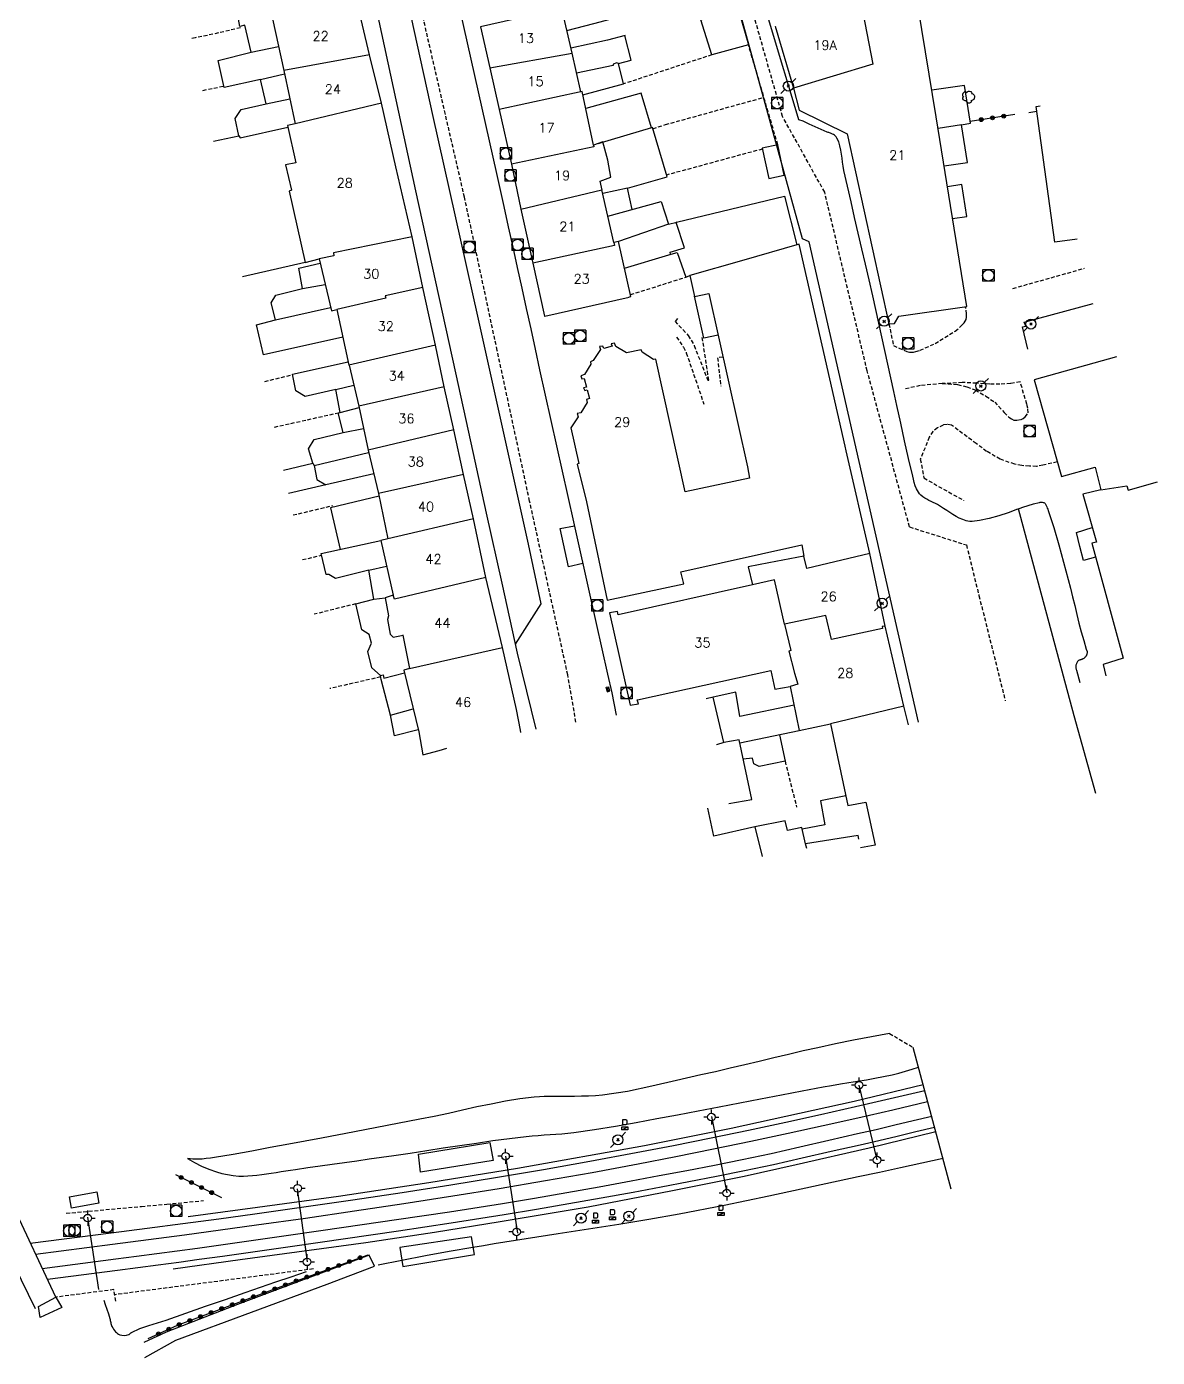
# Model space of a CAD drawing. Header units: millimetres. Extents: x 254999 to 256000, y 142999 to 144000.
# Drawn here: x 255842.1 to 255991.6, y 143282.6 to 143458.4 of the extents above; entities that cross this region are included whole.
import ezdxf
from ezdxf.enums import TextEntityAlignment as Align

# ---------------------------------------------------------------- set-up
doc = ezdxf.new("R2010")
doc.units = ezdxf.units.MM
doc.linetypes.add('DASHED', pattern=[0.75, 0.5, -0.25])
doc.layers.get('0').update_dxf_attribs({"linetype": 'CONTINUOUS'})
for name, color, linetype in [('W0001', 6, 'DASHED'), ('W0006', 2, 'CONTINUOUS'), ('W0014', 7, 'CONTINUOUS'), ('W0101', 7, 'CONTINUOUS'), ('W0104', 1, 'CONTINUOUS'), ('W0105', 7, 'CONTINUOUS'), ('W0112', 1, 'DASHED'), ('W0120', 7, 'CONTINUOUS'), ('W0211', 2, 'CONTINUOUS'), ('W0214', 2, 'CONTINUOUS'), ('W0300', 7, 'CONTINUOUS'), ('W0323', 7, 'CONTINUOUS'), ('W0333', 7, 'CONTINUOUS'), ('W0401', 7, 'CONTINUOUS'), ('W0420', 7, 'CONTINUOUS'), ('W0438', 7, 'CONTINUOUS'), ('W0439', 7, 'CONTINUOUS'), ('W0473', 7, 'CONTINUOUS'), ('W0610', 7, 'CONTINUOUS'), ('W0611', 7, 'CONTINUOUS'), ('W0700', 7, 'CONTINUOUS'), ('W0710', 7, 'CONTINUOUS'), ('W0991', 7, 'CONTINUOUS'), ('W1102', 7, 'CONTINUOUS')]:
    doc.layers.add(name, color=color, linetype=linetype)
doc.styles.get("Standard").update_dxf_attribs({"font": 'romans.shx', "width": 0.85})

# ---------------------------------------------------------------- blocks, each defined once
blk = doc.blocks.new('T473')
for p, q in [((-0.166667, 0.166667), (0.166667, -0.166667)), ((-0.166667, -0.166667), (0.166667, 0.166667)), ((0.500001, 0.500001), (1.000002, 1.000002)), ((-1.000002, -1.000002), (-0.500001, -0.500001))]:
    blk.add_line(p, q)
blk.add_ellipse((0, 0), major_axis=(0.471405, 0.471405), ratio=1, start_param=5.4977871438, end_param=11.780972451)
blk = doc.blocks.new('T420')
for p, q in [((0.75, 0.75), (-0.75, 0.75)), ((-0.75, 0.75), (-0.75, -0.75)), ((0.75, 0.75), (0.75, -0.75)), ((0.75, -0.75), (-0.75, -0.75))]:
    blk.add_line(p, q)
blk.add_ellipse((0, 0), major_axis=(-0.53, 0.53), ratio=1, start_param=3.926991, end_param=10.210176)
blk = doc.blocks.new('T438')
for p, q in [((-0.4, 0.2), (0.4, 0.2)), ((-0.4, -0.2), (-0.4, 0.2)), ((0.15, 1.1), (-0.3, 1.1)), ((-0.3, 1.1), (-0.3, 0.5)), ((-0.3, 0.5), (0.15, 0.5)), ((0.3, 0.65), (0.3, 0.95)), ((0.4, 0.2), (0.4, -0.2))]:
    blk.add_line(p, q)
at = {"flags": 128}
for points in [[(-0.4, -0.2), (0.4, 0.2)], [(0.4, -0.2), (-0.4, -0.2)]]:
    blk.add_lwpolyline(points, dxfattribs=at)
for centre, major_axis, start_param, end_param in [((0.15, 0.95), (0.106, -0.106), 0.785398, 2.356194), ((0.15, 0.65), (0.106, 0.106), 3.926991, 5.497787)]:
    blk.add_ellipse(centre, major_axis=major_axis, ratio=1, start_param=start_param, end_param=end_param)
blk = doc.blocks.new('T610')
for p, q in [((-0.500001, 0), (-1.000002, 0)), ((0, 0.500001), (0, 1.000002)), ((0.500001, 0), (1.000002, 0)), ((0, -0.500001), (0, -1.000002))]:
    blk.add_line(p, q)
blk.add_ellipse((0, 0), major_axis=(-0.353554, 0.353554), ratio=1, start_param=3.926990817, end_param=10.2101761242)
blk = doc.blocks.new('T401')
for p, q in [((-0.3, 0.3), (0, 0.3)), ((-0.3, -0.25), (-0.3, 0.3)), ((-0.3, 0.15), (0, 0.15)), ((-0.3, 0), (0, 0)), ((0, 0.3), (0, -0.25)), ((-0.3, -0.15), (0, -0.15)), ((-0.3, -0.25), (-0.3, -0.3)), ((-0.3, -0.3), (0, -0.3)), ((0, -0.3), (0, -0.25))]:
    blk.add_line(p, q)
blk = doc.blocks.new('T300')
for p, q in [((-0.8, 0.51), (-0.86, 0.34)), ((-0.86, 0.34), (-0.86, 0.17)), ((-0.86, 0.17), (-0.74, 0.06)), ((-0.69, 0.63), (-0.8, 0.51)), ((-0.8, -0.06), (-0.74, 0.06)), ((-0.74, 0.06), (-0.69, 0.11)), ((-0.57, 0.69), (-0.69, 0.63)), ((-0.46, 0.69), (-0.57, 0.69)), ((-0.29, 0.63), (-0.46, 0.69)), ((-0.29, 0.63), (-0.17, 0.74)), ((-0.23, 0.57), (-0.29, 0.63)), ((-0.17, 0.74), (-0.06, 0.8)), ((-0.06, 0.8), (0.06, 0.8)), ((0.06, 0.8), (0.23, 0.74)), ((0.23, 0.74), (0.34, 0.63)), ((0.34, 0.63), (0.4, 0.51)), ((0.46, 0.46), (0.34, 0.46)), ((0.4, 0.51), (0.4, 0.46)), ((0.57, 0.4), (0.46, 0.46)), ((0.57, 0.4), (0.69, 0.29)), ((0.69, 0.29), (0.74, 0.17)), ((0.74, 0.06), (0.69, -0.17)), ((0.74, 0.17), (0.74, 0.06)), ((-0.8, -0.17), (-0.8, -0.06)), ((-0.8, -0.23), (-0.8, -0.17)), ((-0.74, -0.34), (-0.8, -0.23)), ((-0.69, -0.4), (-0.74, -0.34)), ((-0.51, -0.46), (-0.69, -0.4)), ((-0.4, -0.46), (-0.51, -0.46)), ((-0.4, -0.46), (-0.34, -0.46)), ((-0.34, -0.46), (-0.34, -0.4)), ((-0.34, -0.51), (-0.34, -0.46)), ((-0.29, -0.63), (-0.34, -0.51)), ((-0.17, -0.74), (-0.29, -0.63)), ((-0.06, -0.8), (-0.17, -0.74)), ((0.06, -0.8), (-0.06, -0.8)), ((0.17, -0.74), (0.06, -0.8)), ((0.23, -0.69), (0.17, -0.74)), ((0.29, -0.46), (0.23, -0.46)), ((0.29, -0.63), (0.23, -0.69)), ((0.46, -0.4), (0.29, -0.46)), ((0.34, -0.51), (0.29, -0.63)), ((0.34, -0.51), (0.34, -0.46)), ((0.57, -0.34), (0.46, -0.4)), ((0.63, -0.29), (0.57, -0.34)), ((0.69, -0.17), (0.63, -0.29))]:
    blk.add_line(p, q)
blk = doc.blocks.new('t323o')
at = {"color": 0, "linetype": 'Continuous'}
for radius in [0.25, 0.15]:
    blk.add_circle((0, 0), radius, dxfattribs=at)

msp = doc.modelspace()

# ---------------------------------------------------------------- linework, layer by layer
at = {"layer": 'W0001'}
for points in [[(255914.73, 143366.5), (255913.65, 143372.76), (255908.61, 143395.72), (255904.32, 143415.63), (255900, 143435.87), (255894.29, 143460.65), (255888.83, 143485.17), (255884.83, 143507.2), (255880.57, 143529.67)], [(255958.81, 143392.31), (255953.22, 143412.92), (255947.6, 143436.54), (255942.04, 143446.54), (255937.27, 143463.33), (255929.38, 143491.13), (255926.31, 143503.64), (255923.38, 143518.73), (255922.72, 143522.92)], [(255958.81, 143392.31), (255958.81, 143392.31)], [(255958.81, 143392.31), (255966.33, 143389.93), (255967.99, 143383.25), (255971.47, 143369.34)]]:
    msp.add_lwpolyline(points, dxfattribs=at)
at = {"layer": 'W0006'}
for points in [[(255880.96, 143514.93), (255887.4, 143484.62), (255891.28, 143467.27), (255895.81, 143446.56), (255901.73, 143420.15), (255908.4, 143390.02), (255910.09, 143382.13), (255906.71, 143376.82)], [(255983.45, 143357.09), (255980.58, 143367.35), (255973.23, 143394.7)], [(255915.66, 143387.46), (255913.75, 143387.03), (255912.65, 143392.09), (255914.54, 143392.45)]]:
    msp.add_lwpolyline(points, dxfattribs=at)
at = {"layer": 'W0014'}
for points in [[(255944.19, 143446.11), (255942.9, 143450.37), (255941.62, 143454.63), (255940.34, 143458.89), (255939.06, 143463.15), (255937.96, 143466.83), (255936.84, 143470.52), (255935.74, 143474.2), (255934.66, 143477.89), (255933.9, 143480.48), (255933.15, 143483.06), (255932.42, 143485.65), (255931.73, 143488.25), (255931.05, 143490.99), (255930.4, 143493.73), (255929.78, 143496.48), (255929.17, 143499.23), (255928.38, 143502.87), (255927.61, 143506.52), (255926.86, 143510.17), (255926.11, 143513.82), (255925.57, 143516.44), (255924.53, 143519.43), (255924.53, 143519.43)], [(255944.69, 143430.37), (255924.95, 143501.96), (255922.13, 143518.73)], [(255877.92, 143508.14), (255879.15, 143502.2), (255880.42, 143496.28), (255881.73, 143490.36), (255883.06, 143484.44), (255884.4, 143478.53), (255885.73, 143472.62), (255887.04, 143466.7), (255888.32, 143460.77), (255890.91, 143448.74), (255893.53, 143436.72), (255896.17, 143424.71), (255898.81, 143412.69), (255900.85, 143403.42), (255902.88, 143394.15), (255904.92, 143384.88), (255906.98, 143375.62), (255909.41, 143365.57), (255909.41, 143365.57)], [(255899.37, 143460.61), (255900.34, 143456.29), (255901.31, 143451.96), (255902.28, 143447.64), (255903.26, 143443.32), (255904.22, 143439), (255905.19, 143434.67), (255905.78, 143431.97), (255906.38, 143429.28), (255906.97, 143426.58), (255907.56, 143423.88), (255908.15, 143421.18), (255908.75, 143418.49), (255909.34, 143415.79), (255909.93, 143413.09), (255912.17, 143403.03), (255914.42, 143392.97), (255916.67, 143382.91), (255918.92, 143372.85), (255919.47, 143370.4), (255920.06, 143367.43), (255920.06, 143367.43)], [(255944.76, 143445.93), (255944.19, 143446.11)], [(255973.07, 143394.65), (255971.85, 143394.19), (255970.61, 143393.78), (255969.34, 143393.44), (255968.07, 143393.17), (255967.75, 143393.11), (255967.42, 143393.07), (255967.1, 143393.04), (255966.77, 143393.05), (255966.53, 143393.08), (255966.29, 143393.13), (255966.06, 143393.19), (255965.84, 143393.28), (255965.39, 143393.48), (255964.96, 143393.71), (255964.54, 143393.96), (255964.13, 143394.22), (255963.73, 143394.49), (255963.32, 143394.76), (255962.92, 143395.02), (255962.5, 143395.27), (255962.23, 143395.42), (255961.95, 143395.56), (255961.67, 143395.69), (255961.38, 143395.82), (255961.1, 143395.97), (255960.83, 143396.12), (255960.57, 143396.3), (255960.32, 143396.5), (255960.14, 143396.69), (255959.98, 143396.9), (255959.85, 143397.12), (255959.73, 143397.35), (255959.56, 143397.76), (255959.44, 143398.19), (255959.34, 143398.61), (255959.23, 143399.04), (255958.67, 143401.36), (255958.15, 143403.7), (255957.65, 143406.04), (255957.14, 143408.38), (255956.74, 143410.19), (255956.34, 143412), (255955.95, 143413.81), (255955.55, 143415.63), (255955.16, 143417.44), (255954.76, 143419.25), (255954.36, 143421.06), (255953.95, 143422.87), (255953.48, 143424.95), (255953, 143427.02), (255952.52, 143429.08), (255952.04, 143431.15), (255951.56, 143433.22), (255951.08, 143435.29), (255950.6, 143437.36), (255950.14, 143439.43), (255950.04, 143439.97), (255949.96, 143440.5), (255949.9, 143441.04), (255949.83, 143441.58), (255949.75, 143442.12), (255949.62, 143442.66), (255949.45, 143443.19), (255949.22, 143443.7), (255949.13, 143443.84), (255949.01, 143443.97), (255948.88, 143444.08), (255948.75, 143444.17), (255948.65, 143444.23), (255948.56, 143444.28), (255948.45, 143444.32), (255948.35, 143444.35), (255948.25, 143444.38), (255948.15, 143444.42), (255948.05, 143444.45), (255947.95, 143444.49), (255947.14, 143444.83), (255946.35, 143445.19), (255945.55, 143445.55), (255944.76, 143445.93)], [(255960.02, 143366.52), (255945.56, 143429.99), (255944.69, 143430.37)], [(255973.07, 143394.65), (255973.77, 143394.92), (255974.48, 143395.16), (255975.2, 143395.37), (255975.93, 143395.54), (255976.01, 143395.55), (255976.09, 143395.57), (255976.17, 143395.57), (255976.25, 143395.57), (255976.35, 143395.57), (255976.46, 143395.56), (255976.56, 143395.53), (255976.65, 143395.48), (255976.73, 143395.41), (255976.79, 143395.32), (255976.83, 143395.23), (255976.87, 143395.14), (255976.95, 143394.98), (255977.02, 143394.81), (255977.09, 143394.65), (255977.15, 143394.48), (255977.89, 143392.23), (255978.54, 143389.95), (255979.15, 143387.66), (255979.77, 143385.37), (255980.07, 143384.22), (255980.37, 143383.07), (255980.65, 143381.91), (255980.93, 143380.76), (255981.21, 143379.6), (255981.51, 143378.45), (255981.83, 143377.3), (255982.17, 143376.16), (255982.18, 143376.13), (255982.19, 143376.09), (255982.21, 143376.06), (255982.22, 143376.02), (255982.24, 143375.99), (255982.25, 143375.95), (255982.26, 143375.92), (255982.27, 143375.88), (255982.28, 143375.8), (255982.28, 143375.71), (255982.28, 143375.63), (255982.26, 143375.54), (255982.25, 143375.47), (255982.22, 143375.4), (255982.19, 143375.33), (255982.16, 143375.26), (255982.13, 143375.22), (255982.1, 143375.18), (255982.07, 143375.15), (255982.04, 143375.12), (255982, 143375.08), (255981.97, 143375.04), (255981.93, 143375.01), (255981.89, 143374.97), (255981.83, 143374.93), (255981.77, 143374.89), (255981.71, 143374.86), (255981.65, 143374.82), (255981.61, 143374.81), (255981.58, 143374.8), (255981.55, 143374.79), (255981.51, 143374.78), (255981.48, 143374.77), (255981.45, 143374.76), (255981.41, 143374.75), (255981.38, 143374.74), (255981.31, 143374.72), (255981.23, 143374.7), (255981.16, 143374.67), (255981.09, 143374.63), (255981.02, 143374.55), (255980.97, 143374.46), (255980.93, 143374.37), (255980.89, 143374.27), (255980.86, 143374.2), (255980.83, 143374.13), (255980.81, 143374.05), (255980.79, 143373.97), (255980.78, 143373.92), (255980.78, 143373.87), (255980.78, 143373.82), (255980.78, 143373.76), (255980.79, 143373.66), (255980.82, 143373.56), (255980.84, 143373.47), (255980.87, 143373.37), (255981.33, 143371.77), (255981.33, 143371.77)]]:
    msp.add_lwpolyline(points, dxfattribs=at)
at = {"layer": 'W0101'}
for points in [[(255956.1, 143419.16), (255956.82, 143419.2), (255957.41, 143420.17), (255966.37, 143421.42), (255962.35, 143446.51), (255959.52, 143463.72), (255952.31, 143462.98), (255952.39, 143461.67)], [(255887.45, 143454.7), (255887.45, 143454.7), (255885.76, 143461.78)], [(255874.62, 143459.44), (255876.13, 143452.61)], [(255914.21, 143454.93), (255912.87, 143460.8)], [(255902.12, 143458.38), (255902.12, 143458.38), (255902.12, 143458.38), (255903.33, 143453)], [(255941.07, 143458.48), (255941.07, 143458.48), (255943.46, 143450.29), (255943.46, 143450.29)], [(255889.01, 143448.29), (255889.01, 143448.29), (255887.45, 143454.7)], [(255915.55, 143449.85), (255915.38, 143449.83), (255914.21, 143454.93)], [(255876.13, 143452.61), (255877.62, 143445.59)], [(255903.33, 143453), (255904.58, 143447.47)], [(255917.03, 143442.74), (255915.55, 143449.85)], [(255943.46, 143450.29), (255944.22, 143447.38), (255950.58, 143444.28), (255956.1, 143419.16)], [(255890.94, 143439.9), (255889.01, 143448.29)], [(255904.58, 143447.47), (255904.58, 143447.47), (255906.2, 143440.27)], [(255980.99, 143430.36), (255978.04, 143429.95), (255975.54, 143447.88), (255976.08, 143447.95)], [(255877.62, 143445.59), (255876.61, 143445.38), (255877.72, 143440.44), (255876.36, 143440.15), (255876.74, 143438.49), (255877.12, 143436.81), (255877.14, 143436.81)], [(255918.28, 143443.19), (255917.03, 143442.74)], [(255918.17, 143436.84), (255918.18, 143436.83), (255917.91, 143438), (255919.33, 143438.52), (255918.93, 143440.77), (255918.28, 143443.19)], [(255893.08, 143430.65), (255893.07, 143430.65), (255890.94, 143439.9)], [(255906.2, 143440.27), (255906.2, 143440.27), (255907.43, 143434.29)], [(255877.14, 143436.81), (255876.82, 143436.7), (255878.96, 143427.25), (255880.78, 143427.73)], [(255919.73, 143429.9), (255918.17, 143436.84)], [(255907.43, 143434.29), (255907.43, 143434.29), (255909.02, 143427.18)], [(255894.51, 143423.97), (255893.07, 143430.65), (255893.08, 143430.65)], [(255910.59, 143420.18), (255910.6, 143420.17), (255921.76, 143422.69), (255921.77, 143422.7), (255921.99, 143422.78), (255920.36, 143430.01)], [(255944.25, 143429.69), (255936.61, 143427.48), (255936.61, 143427.48), (255929.76, 143425.54)], [(255953.57, 143388.8), (255953.57, 143388.8), (255950.45, 143402.37), (255950.32, 143402.99), (255944.25, 143429.69)], [(255880.78, 143427.73), (255882.42, 143420.85), (255883.13, 143421.04), (255883.12, 143421.04)], [(255909.02, 143427.18), (255910.59, 143420.18)], [(255896.15, 143416.31), (255896.15, 143416.31), (255894.51, 143423.97)], [(255929.76, 143425.54), (255930.39, 143422.78), (255932.27, 143423.16), (255932.28, 143423.16), (255937.39, 143400.24)], [(255883.12, 143421.04), (255884.71, 143413.71)], [(255897.32, 143410.82), (255896.15, 143416.31)], [(255929.17, 143396.93), (255925.28, 143414.48), (255924.98, 143414.43), (255923.46, 143415.39), (255923.36, 143415.71), (255921.4, 143415.33), (255920.02, 143416.17), (255919.84, 143416.6), (255919.4, 143416.51), (255919.52, 143416.19), (255918.42, 143415.89), (255918.3, 143416.22), (255917.84, 143416.14), (255917.96, 143415.75), (255917.02, 143414.29), (255916.64, 143414.15), (255916.7, 143413.8), (255915.87, 143412.44), (255915.37, 143412.29), (255915.51, 143411.87), (255915.82, 143411.94), (255916.14, 143410.78), (255915.73, 143410.69), (255915.89, 143410.34), (255916.22, 143410.41), (255916.52, 143409.29), (255916.11, 143409.16), (255916.19, 143408.74), (255915.37, 143407.4), (255914.88, 143407.29), (255915.04, 143406.88), (255914.07, 143405.42)], [(255884.71, 143413.71), (255884.74, 143413.71), (255886.03, 143408.28)], [(255986.16, 143414.8), (255975.29, 143411.75), (255978.9, 143398.96), (255983.36, 143400.19), (255984.11, 143397.22)], [(255898.6, 143405.14), (255898.6, 143405.14), (255897.32, 143410.82), (255897.32, 143410.82), (255897.32, 143410.82)], [(255886.03, 143408.28), (255887.25, 143402.47)], [(255899.88, 143399.26), (255899.88, 143399.26), (255898.6, 143405.14)], [(255914.07, 143405.42), (255915.13, 143400.68), (255914.88, 143400.62), (255916.13, 143395.62), (255918.87, 143382.64)], [(255887.25, 143402.47), (255888.62, 143396.75)], [(255937.39, 143400.24), (255937.68, 143398.75), (255929.17, 143396.93)], [(255901.19, 143393.39), (255901.19, 143393.39), (255899.88, 143399.26)], [(255984.11, 143397.22), (255987.55, 143397.73), (255987.73, 143397.16), (255991.57, 143398.28)], [(255888.62, 143396.75), (255889.85, 143390.72)], [(255984.11, 143397.22), (255981.73, 143396.64)], [(255981.73, 143396.64), (255983.51, 143390.31), (255982.89, 143390.18), (255987.04, 143374.99), (255984.42, 143374.14), (255984.78, 143372.62)], [(255902.82, 143385.62), (255901.19, 143393.39)], [(255888.95, 143390.5), (255890.57, 143383.28)], [(255918.87, 143382.64), (255928.97, 143384.79), (255928.59, 143386.38), (255944.59, 143389.96)], [(255944.59, 143389.96), (255944.84, 143388.47)], [(255955.61, 143379.22), (255955.61, 143379.22), (255953.57, 143388.8)], [(255944.84, 143388.47), (255940.21, 143387.56), (255937.47, 143387.05), (255938.06, 143384.68)], [(255905.04, 143376.37), (255902.82, 143385.62), (255902.82, 143385.62)], [(255938.06, 143384.68), (255920.3, 143380.7), (255920.29, 143380.7), (255920.2, 143381.14), (255919.17, 143380.96)], [(255890.57, 143383.28), (255889.52, 143382.94), (255889.97, 143380.56), (255889.82, 143380.09), (255890.18, 143378.15), (255890.58, 143377.75), (255891.88, 143378.02), (255891.87, 143378.02), (255892.72, 143373.62)], [(255919.17, 143380.96), (255921.9, 143368.75)], [(255958.07, 143368.62), (255958.07, 143368.62), (255955.61, 143379.22)], [(255906.86, 143368.18), (255906.86, 143368.18), (255905.04, 143376.37), (255905.04, 143376.37)], [(255892.72, 143373.62), (255891.98, 143373.37), (255893.95, 143365.24)], [(255921.9, 143368.75), (255922.98, 143368.95), (255922.84, 143369.48), (255922.85, 143369.48), (255940.5, 143373.33), (255941.03, 143370.88), (255943.06, 143371.23)], [(255943.06, 143371.23), (255944.24, 143365.4), (255944.25, 143365.4), (255948.36, 143366.29)], [(255934.29, 143363.84), (255932.87, 143369.82), (255931.92, 143369.61)], [(255907.44, 143365.16), (255907.38, 143365.44), (255906.86, 143368.18)], [(255958.66, 143366.18), (255958.07, 143368.62)], [(255948.36, 143366.29), (255950.65, 143355.52), (255953.03, 143355.93), (255954.28, 143350.26), (255952.32, 143349.91)], [(255893.95, 143365.24), (255894.5, 143362.21), (255896.65, 143362.78)], [(255934.92, 143355.75), (255934.92, 143355.75), (255937.98, 143356.28), (255936.3, 143364.17), (255934.29, 143363.84)], [(255938.39, 143352.68), (255932.94, 143351.44), (255932.17, 143355.14)], [(255945.08, 143350.42), (255944.59, 143352.6), (255942.69, 143352.19), (255942.39, 143353.46), (255938.39, 143352.69), (255938.39, 143352.68)], [(255952.11, 143351.07), (255952.04, 143351.55), (255945.08, 143350.42)]]:
    msp.add_lwpolyline(points, dxfattribs=at)
at = {"layer": 'W0104'}
for points in [[(255871.79, 143455.03), (255870.95, 143458.62), (255870.32, 143458.46), (255869.82, 143461.08), (255869.83, 143461.09)], [(255913.53, 143457.91), (255913.53, 143457.91), (255917.09, 143458.83), (255917.08, 143458.84), (255919.24, 143459.39), (255918.65, 143462.13)], [(255871.79, 143455.03), (255875.43, 143455.78), (255875.43, 143455.78)], [(255920.36, 143453.55), (255922.01, 143453.98), (255921.21, 143457.27), (255921.23, 143457.24), (255918.89, 143456.64), (255914.06, 143455.6)], [(255873.04, 143451.44), (255868.23, 143450.4), (255867.43, 143453.93), (255871.79, 143455.03)], [(255873.04, 143451.44), (255876.22, 143452.19)], [(255920.36, 143453.55), (255920.15, 143453.63), (255919.64, 143453.47), (255919.66, 143453.27), (255914.82, 143452.27)], [(255915.63, 143449.43), (255921.03, 143450.86), (255920.36, 143453.55)], [(255873.77, 143448.23), (255873.04, 143451.44)], [(255965.69, 143445.44), (255965.69, 143445.44), (255966.86, 143445.65), (255966.07, 143450.66), (255961.78, 143450.01), (255961.78, 143450.01)], [(255873.77, 143448.23), (255876.92, 143448.87), (255876.92, 143448.89)], [(255924.73, 143445.07), (255923.35, 143449.64), (255916.02, 143447.61), (255916.02, 143447.61)], [(255870.19, 143444), (255869.71, 143446.28), (255870.47, 143447.46), (255873.77, 143448.23)], [(255870.19, 143444), (255870.33, 143443.74), (255876.67, 143445.13), (255876.67, 143445.13)], [(255924.73, 143445.07), (255917.77, 143443), (255918.28, 143443.19)], [(255921.53, 143437.09), (255926.77, 143438.56), (255924.86, 143445.08), (255924.72, 143445.07), (255924.73, 143445.07)], [(255965.69, 143445.44), (255962.6, 143444.97), (255962.6, 143444.96)], [(255963.39, 143440.04), (255963.4, 143440.03), (255966.47, 143440.45), (255965.69, 143445.44)], [(255866.84, 143443.27), (255870.19, 143444)], [(255921.53, 143437.09), (255918.27, 143436.37), (255918.27, 143436.38)], [(255922.14, 143434.26), (255922.14, 143434.26), (255921.53, 143437.09)], [(255964.51, 143433.06), (255964.51, 143433.06), (255966.38, 143433.34), (255965.74, 143437.58), (255963.83, 143437.26), (255963.83, 143437.26)], [(255918.95, 143433.39), (255926, 143435.3), (255926.94, 143432.33)], [(255926.94, 143432.33), (255928.04, 143432.57), (255928.03, 143432.57), (255942.31, 143436.03), (255943.91, 143429.6), (255943.91, 143429.59)], [(255926.94, 143432.33), (255920.36, 143430.01)], [(255927.01, 143428.28), (255927.23, 143428.34), (255927.18, 143428.61), (255929.08, 143429.21), (255927.98, 143432.56)], [(255920.36, 143430.01), (255919.73, 143429.9)], [(255921.15, 143426.49), (255927.01, 143428.28)], [(255927.01, 143428.28), (255928.09, 143428.57), (255929.27, 143425.33), (255929.76, 143425.54)], [(255878.96, 143427.25), (255878.96, 143427.25), (255870.65, 143425.37)], [(255878.61, 143423.8), (255878.61, 143423.8), (255878.09, 143426.51), (255880.92, 143427.15), (255880.92, 143427.15)], [(255878.61, 143423.8), (255881.59, 143424.33), (255881.59, 143424.34)], [(255875.04, 143419.66), (255874.46, 143421.91), (255875.06, 143422.93), (255878.61, 143423.8)], [(255933.51, 143417.66), (255933.51, 143417.66), (255931.65, 143417.25), (255930.4, 143422.79), (255930.41, 143422.79)], [(255875.04, 143419.66), (255882.3, 143421.33), (255882.3, 143421.33)], [(255883.91, 143417.39), (255883.91, 143417.39), (255873.42, 143415.04), (255872.51, 143419.01), (255875.04, 143419.66)], [(255882.98, 143410.46), (255878.96, 143409.54), (255877.73, 143410.29), (255877.26, 143412.48), (255884.61, 143414.15), (255884.61, 143414.16)], [(255882.98, 143410.46), (255885.37, 143411.06), (255885.37, 143411.06)], [(255883.55, 143407.45), (255882.98, 143410.46)], [(255883.96, 143404.8), (255883.96, 143404.81), (255883.3, 143407.39), (255883.55, 143407.45)], [(255883.55, 143407.45), (255886.07, 143408.08), (255886.07, 143408.07)], [(255879.97, 143400.72), (255879.39, 143402.64), (255880.12, 143403.85), (255883.96, 143404.8)], [(255883.96, 143404.8), (255886.65, 143405.33), (255886.65, 143405.33)], [(255880.12, 143400.42), (255887.33, 143402.14), (255887.33, 143402.14)], [(255876.08, 143399.82), (255879.97, 143400.72)], [(255879.97, 143400.72), (255880.12, 143400.42)], [(255880.12, 143400.42), (255880.13, 143400.43), (255880.5, 143398.58), (255881.67, 143397.87)], [(255888.01, 143399.32), (255888, 143399.32), (255881.67, 143397.87)], [(255881.67, 143397.87), (255876.73, 143396.75)], [(255888.7, 143396.37), (255888.7, 143396.36), (255882.28, 143394.85), (255883.55, 143389.33), (255883.55, 143389.33)], [(255889.85, 143390.72), (255888.95, 143390.5)], [(255887.35, 143386.59), (255882.96, 143385.48), (255882.08, 143386.04), (255881.73, 143386.01), (255881.05, 143388.79), (255888.95, 143390.5)], [(255887.35, 143386.59), (255889.71, 143387.13), (255889.71, 143387.13)], [(255888.02, 143382.75), (255887.35, 143386.59)], [(255888.88, 143372.69), (255887.77, 143373.71), (255887.23, 143375.85), (255887.69, 143376.96), (255887.38, 143378.08), (255886.45, 143378.72), (255885.63, 143382.15), (255888.02, 143382.75)], [(255888.02, 143382.75), (255889.52, 143382.94), (255889.52, 143382.94)], [(255888.88, 143372.69), (255889.24, 143372.78), (255889.35, 143372.34), (255892.07, 143373.04), (255892.07, 143373.04)], [(255890.2, 143367.45), (255889, 143372.17), (255888.88, 143372.69)], [(255943.56, 143368.77), (255936.4, 143367.27), (255935.86, 143370.46), (255932.87, 143369.82)], [(255890.2, 143367.45), (255893.22, 143368.27), (255893.22, 143368.27)], [(255893.89, 143365.51), (255890.76, 143364.71), (255890.2, 143367.45)], [(255936.38, 143363.78), (255936.38, 143363.78), (255944.24, 143365.4)], [(255941.6, 143364.86), (255941.61, 143364.86), (255942.36, 143361.34), (255938.96, 143360.66), (255938.25, 143361.01), (255938.06, 143361.77), (255936.84, 143361.62), (255936.84, 143361.63)], [(255950.38, 143356.79), (255950.38, 143356.79), (255947.05, 143356.11), (255947.62, 143352.94), (255944.64, 143352.38), (255944.64, 143352.38)]]:
    msp.add_lwpolyline(points, dxfattribs=at)
for points in [[(255936.24, 143460.47), (255937.53, 143456.02), (255932.69, 143454.7), (255931.23, 143459.31)], [(255941.41, 143442.79), (255939.34, 143442.35), (255940.2, 143438.37), (255942.26, 143438.81)], [(255903.78, 143308.57), (255894.17, 143307.05), (255893.9, 143309.43), (255903.33, 143310.95)], [(255900.93, 143298.51), (255891.45, 143297.09), (255891.87, 143294.6), (255901.3, 143296.17)]]:
    msp.add_lwpolyline(points, close=True, dxfattribs=at)
at = {"layer": 'W0105'}
for points in [[(255983.41, 143388.3), (255981.79, 143387.86), (255981.34, 143389.71), (255980.88, 143391.59), (255982.97, 143392.22)], [(255857.77, 143282.57), (255861.86, 143284.86), (255881.85, 143292.23), (255888.11, 143294.63), (255887.42, 143296.07), (255870.01, 143289.57), (255860.56, 143285.91), (255857.64, 143284.53)]]:
    msp.add_lwpolyline(points, dxfattribs=at)
msp.add_lwpolyline([(255845.97, 143290.53), (255846.79, 143289.15), (255843.94, 143287.85), (255843.71, 143289.29)], close=True, dxfattribs=at)
at = {"layer": 'W0112'}
for points in [[(255870.39, 143458.27), (255866.75, 143457.42), (255864.39, 143456.94), (255863.96, 143456.84)], [(255941.41, 143442.79), (255937.53, 143456.02)], [(255932.69, 143454.7), (255921.03, 143450.86)], [(255865.41, 143450), (255868.19, 143450.57)], [(255924.9, 143444.94), (255926.55, 143445.47), (255939.56, 143449.08)], [(255939.37, 143442.25), (255926.7, 143438.81)], [(255972.48, 143423.83), (255981.94, 143426.49)], [(255921.93, 143423.01), (255929.3, 143425.33)], [(255956.1, 143419.16), (255956.68, 143416.29), (255958.47, 143415.49), (255958.81, 143415.42), (255959.09, 143415.39), (255959.34, 143415.4), (255959.66, 143415.49), (255960.22, 143415.65), (255962.2, 143416.56), (255964.84, 143418.18), (255965.56, 143418.79), (255965.86, 143419.1), (255966.04, 143419.3), (255966.18, 143419.5), (255966.28, 143419.72), (255966.33, 143420.01), (255966.36, 143420.45), (255966.21, 143421.39)], [(255928.15, 143419.84), (255927.82, 143419.47), (255929.58, 143417.62), (255930.36, 143416.29), (255932.14, 143411.69), (255932.29, 143411.69), (255931.43, 143417.33)], [(255928.02, 143417.4), (255928.95, 143416.06), (255929.31, 143415.32), (255931.64, 143408.54)], [(255934.16, 143414.76), (255933.45, 143414.67), (255933.86, 143410.91)], [(255873.59, 143411.53), (255877.27, 143412.42)], [(255973.45, 143411.47), (255972.16, 143411.26), (255970.75, 143411.16), (255969.43, 143411.18), (255967.68, 143411.3), (255965.79, 143411.4), (255963.14, 143411.25), (255960.22, 143410.99), (255958.27, 143410.56)], [(255963.14, 143411.25), (255965.16, 143411.14), (255966.4, 143410.81), (255967.51, 143410.43), (255968.91, 143409.59), (255970.07, 143408.81), (255971.34, 143407.42), (255971.94, 143406.81), (255972.28, 143406.58), (255972.59, 143406.42), (255972.99, 143406.4), (255973.59, 143406.53), (255973.82, 143406.64), (255974.11, 143406.85), (255974.51, 143407.4), (255974.46, 143408), (255974.31, 143408.52), (255973.45, 143411.47)], [(255874.87, 143405.5), (255883.3, 143407.39)], [(255978.35, 143400.91), (255976.45, 143400.48), (255975.6, 143400.31), (255974.66, 143400.33), (255973.64, 143400.41), (255972.71, 143400.6), (255970.8, 143401.26), (255969, 143402.3), (255967.63, 143403.32), (255964.35, 143405.77), (255963.78, 143405.86), (255963.26, 143405.78), (255962.52, 143405.42), (255961.9, 143404.93), (255961.43, 143404.17), (255960.24, 143401.26)], [(255960.24, 143401.26), (255960.7, 143398.78), (255965.96, 143395.82)], [(255877.34, 143393.89), (255882.59, 143395.13)], [(255878.59, 143387.99), (255881.11, 143388.57)], [(255885.63, 143382.15), (255880.12, 143380.77)], [(255888.92, 143372.49), (255882.21, 143370.95)], [(255942.36, 143361.34), (255943.89, 143355.28)], [(255956.17, 143325.38), (255959.31, 143323.52)], [(255847.37, 143301.61), (255857.3, 143302.53), (255860.67, 143302.81), (255865.51, 143303.29)], [(255880.03, 143294.26), (255853.76, 143290.85)], [(255853.9, 143289.99), (255853.65, 143291.52), (255845.97, 143290.53)]]:
    msp.add_lwpolyline(points, dxfattribs=at)
at = {"layer": 'W0120'}
for points in [[(255964.33, 143304.8), (255959.31, 143323.52)], [(255845.97, 143290.53), (255840.21, 143302.86)], [(255836.74, 143302.28), (255843.25, 143289.05)]]:
    msp.add_lwpolyline(points, dxfattribs=at)
at = {"layer": 'W0211'}
for points in [[(255956.17, 143325.38), (255953.79, 143324.93), (255951.42, 143324.47), (255949.05, 143323.99), (255946.69, 143323.49), (255944.75, 143323.06), (255942.82, 143322.61), (255940.89, 143322.16), (255938.96, 143321.69), (255937.03, 143321.23), (255935.1, 143320.77), (255933.17, 143320.32), (255931.23, 143319.89), (255928, 143319.15), (255924.77, 143318.39), (255921.52, 143317.71), (255918.23, 143317.2), (255917.31, 143317.12), (255916.38, 143317.09), (255915.46, 143317.07), (255914.54, 143317.06), (255913.87, 143317.04), (255913.21, 143317.04), (255912.54, 143317.05), (255911.88, 143317.06), (255911.22, 143317.06), (255910.55, 143317.04), (255909.89, 143317.01), (255909.22, 143316.95), (255907.31, 143316.72), (255905.4, 143316.41), (255903.51, 143316.05), (255901.62, 143315.66), (255899.75, 143315.24), (255897.87, 143314.82), (255895.99, 143314.42), (255894.1, 143314.04), (255889.77, 143313.21), (255885.44, 143312.39), (255881.1, 143311.56), (255876.77, 143310.75), (255874.33, 143310.29), (255871.88, 143309.81), (255869.44, 143309.37), (255866.98, 143308.98), (255866.42, 143308.9), (255865.87, 143308.84), (255865.31, 143308.78), (255864.75, 143308.76), (255864.42, 143308.76), (255864.08, 143308.77), (255863.74, 143308.8), (255863.4, 143308.84)], [(255852.32, 143290.15), (255852.53, 143289.55), (255852.73, 143288.94), (255852.93, 143288.33), (255853.12, 143287.72), (255853.16, 143287.59), (255853.19, 143287.45), (255853.22, 143287.32), (255853.25, 143287.19), (255853.28, 143287.05), (255853.32, 143286.92), (255853.36, 143286.79), (255853.41, 143286.66), (255853.51, 143286.47), (255853.62, 143286.29), (255853.75, 143286.11), (255853.89, 143285.95), (255854.01, 143285.84), (255854.13, 143285.72), (255854.27, 143285.63), (255854.43, 143285.56), (255854.73, 143285.49), (255855.03, 143285.47), (255855.34, 143285.5), (255855.64, 143285.58), (255855.69, 143285.61), (255855.74, 143285.64), (255855.78, 143285.68), (255855.82, 143285.72), (255855.86, 143285.76), (255855.9, 143285.8), (255855.94, 143285.83), (255855.99, 143285.86), (255857.1, 143286.38), (255858.26, 143286.78), (255859.43, 143287.12), (255860.58, 143287.49), (255863.19, 143288.41), (255865.79, 143289.33), (255868.4, 143290.24), (255871.02, 143291.15), (255873.04, 143291.85), (255875.07, 143292.54), (255877.1, 143293.22), (255879.13, 143293.9)]]:
    msp.add_lwpolyline(points, dxfattribs=at)
at = {"layer": 'W0214'}
for points in [[(255863.4, 143308.84), (255864.32, 143308.33), (255865.26, 143307.86), (255866.22, 143307.46), (255867.21, 143307.11), (255867.94, 143306.89), (255868.68, 143306.72), (255869.43, 143306.59), (255870.19, 143306.51), (255870.79, 143306.5), (255871.38, 143306.54), (255871.97, 143306.6), (255872.55, 143306.67), (255873.2, 143306.74), (255873.84, 143306.83), (255874.47, 143306.92), (255875.11, 143307.02), (255875.75, 143307.12), (255876.39, 143307.22), (255877.02, 143307.32), (255877.66, 143307.41), (255879.28, 143307.65), (255880.91, 143307.88), (255882.53, 143308.1), (255884.15, 143308.33), (255885.78, 143308.56), (255887.4, 143308.79), (255889.02, 143309.02), (255890.65, 143309.25), (255892.83, 143309.57), (255895.02, 143309.9), (255897.2, 143310.24), (255899.38, 143310.57), (255901.57, 143310.9), (255903.76, 143311.22), (255905.95, 143311.51), (255908.14, 143311.77), (255908.93, 143311.85), (255909.72, 143311.91), (255910.51, 143311.97), (255911.3, 143312.02), (255912.09, 143312.07), (255912.88, 143312.12), (255913.67, 143312.19), (255914.46, 143312.28), (255917.2, 143312.67), (255919.94, 143313.13), (255922.67, 143313.62), (255925.4, 143314.12), (255928.15, 143314.62), (255930.9, 143315.14), (255933.64, 143315.67), (255936.39, 143316.21), (255939.14, 143316.75), (255941.88, 143317.28), (255944.63, 143317.81), (255947.38, 143318.32), (255948.52, 143318.52), (255949.67, 143318.71), (255950.81, 143318.89), (255951.96, 143319.07), (255953.11, 143319.26), (255954.25, 143319.46), (255955.39, 143319.68), (255956.52, 143319.93), (255957.4, 143320.15), (255958.28, 143320.39), (255959.15, 143320.65), (255960.01, 143320.93)], [(255963.24, 143308.87), (255960.44, 143308.25), (255957.64, 143307.63), (255954.83, 143307.01), (255952.03, 143306.41), (255946.12, 143305.14), (255940.21, 143303.87), (255934.3, 143302.64), (255928.37, 143301.49), (255924.38, 143300.79), (255920.38, 143300.14), (255916.38, 143299.51), (255912.38, 143298.88), (255910.98, 143298.66), (255909.57, 143298.44), (255908.16, 143298.22), (255906.75, 143298), (255905.34, 143297.79), (255903.93, 143297.56), (255902.53, 143297.33), (255901.12, 143297.1), (255897.98, 143296.55), (255894.84, 143295.97), (255891.71, 143295.38), (255888.58, 143294.76)]]:
    msp.add_lwpolyline(points, dxfattribs=at)
at = {"layer": 'W0323'}
for points in [[(255972.74, 143446.83), (255966.82, 143445.91)], [(255975.63, 143447.23), (255974.58, 143447.02)], [(255867.93, 143303.67), (255861.85, 143306.7), (255861.85, 143306.7), (255861.85, 143306.7)], [(255858.18, 143285.07), (255862.08, 143286.82), (255876.84, 143292.35), (255887.27, 143296.12)]]:
    msp.add_lwpolyline(points, dxfattribs=at)
at = {"layer": 'W0333'}
msp.add_lwpolyline([(255974.45, 143415.8), (255973.73, 143418.77), (255974.18, 143418.86), (255973.95, 143419.38), (255983.08, 143421.83)], dxfattribs=at)
at = {"layer": 'W0439'}
msp.add_lwpolyline([(255851.66, 143302.94), (255848.06, 143302.28), (255847.78, 143303.8), (255851.39, 143304.46)], close=True, dxfattribs=at)
at = {"layer": 'W0611'}
for points in [[(255954.52, 143308.68), (255952.17, 143318.55)], [(255934.7, 143304.3), (255932.69, 143314.39)], [(255907.04, 143299), (255905.44, 143309.15)], [(255879.24, 143295.2), (255877.94, 143304.85)], [(255850.18, 143301.08), (255851.65, 143291.54)]]:
    msp.add_lwpolyline(points, dxfattribs=at)
at = {"layer": 'W0700'}
for points in [[(255960.85, 143317.8), (255956.26, 143316.72), (255951.67, 143315.67), (255947.07, 143314.64), (255942.46, 143313.63), (255937.53, 143312.57), (255932.59, 143311.54), (255927.64, 143310.54), (255922.69, 143309.58), (255916.58, 143308.45), (255910.46, 143307.37), (255904.34, 143306.34), (255898.21, 143305.34), (255891.74, 143304.33), (255885.25, 143303.36), (255878.77, 143302.43), (255872.28, 143301.51), (255867.53, 143300.85), (255862.79, 143300.21), (255858.04, 143299.58), (255853.29, 143298.97)], [(255961.19, 143316.34), (255956.6, 143315.26), (255952, 143314.2), (255947.39, 143313.17), (255942.78, 143312.16), (255937.83, 143311.11), (255932.89, 143310.07), (255927.93, 143309.06), (255922.96, 143308.1), (255916.85, 143306.97), (255910.72, 143305.89), (255904.59, 143304.86), (255898.45, 143303.86), (255891.97, 143302.84), (255885.48, 143301.88), (255878.98, 143300.94), (255872.49, 143300.02), (255867.74, 143299.36), (255862.99, 143298.72), (255858.23, 143298.09), (255853.48, 143297.48)], [(255961.76, 143314.41), (255959.31, 143313.82), (255956.86, 143313.24), (255954.4, 143312.66), (255951.95, 143312.1), (255948.14, 143311.22), (255944.32, 143310.35), (255940.51, 143309.49), (255936.68, 143308.67), (255933.03, 143307.93), (255929.37, 143307.22), (255925.71, 143306.54), (255922.04, 143305.86), (255917.79, 143305.08), (255913.53, 143304.32), (255909.27, 143303.58), (255905, 143302.87), (255898.02, 143301.78), (255891.03, 143300.73), (255884.04, 143299.72), (255877.04, 143298.71), (255873.96, 143298.27), (255870.88, 143297.83), (255867.8, 143297.4), (255864.72, 143296.97), (255862.03, 143296.61), (255859.33, 143296.25), (255856.64, 143295.9), (255853.94, 143295.56)], [(255962.11, 143312.95), (255959.65, 143312.36), (255957.2, 143311.78), (255954.74, 143311.2), (255952.28, 143310.63), (255948.46, 143309.76), (255944.64, 143308.88), (255940.82, 143308.03), (255936.99, 143307.21), (255933.32, 143306.46), (255929.66, 143305.75), (255925.99, 143305.06), (255922.31, 143304.38), (255918.05, 143303.61), (255913.79, 143302.84), (255909.52, 143302.1), (255905.24, 143301.39), (255898.25, 143300.29), (255891.26, 143299.25), (255884.26, 143298.24), (255877.26, 143297.23), (255874.18, 143296.78), (255871.09, 143296.34), (255868.01, 143295.91), (255864.92, 143295.49), (255862.23, 143295.12), (255859.53, 143294.76), (255856.83, 143294.41), (255854.13, 143294.07)], [(255853.29, 143298.97), (255842.61, 143297.61)], [(255853.48, 143297.48), (255843.29, 143296.18)], [(255853.94, 143295.56), (255844.19, 143294.27)], [(255854.14, 143294.07), (255844.87, 143292.85)]]:
    msp.add_lwpolyline(points, dxfattribs=at)
at = {"layer": 'W0710'}
for points in [[(255863.46, 143301.2), (255872.63, 143302.43), (255883.36, 143303.87), (255895.28, 143305.68), (255907.01, 143307.57), (255923.77, 143310.59), (255935.26, 143312.84), (255951.5, 143316.41), (255960.63, 143318.61)], [(255962.31, 143312.36), (255953.47, 143310.21), (255943.84, 143308), (255936.95, 143306.49), (255927.51, 143304.58), (255916.33, 143302.43), (255904.73, 143300.47), (255896.04, 143299.08), (255886.95, 143297.72), (255870.34, 143295.45), (255861.48, 143294.22)]]:
    msp.add_lwpolyline(points, dxfattribs=at)
at = {"layer": 'W1102'}
for points in [[(255952.39, 143461.67), (255953.98, 143453.45), (255943.46, 143450.29)], [(255912.87, 143460.8), (255902.12, 143458.38)], [(255887.45, 143454.7), (255876.13, 143452.61)], [(255903.33, 143453), (255914.21, 143454.93)], [(255915.55, 143449.85), (255904.58, 143447.47)], [(255889.01, 143448.29), (255877.62, 143445.59)], [(255917.03, 143442.74), (255917.11, 143442.56), (255906.2, 143440.27)], [(255907.43, 143434.29), (255918.17, 143436.84)], [(255893.08, 143430.65), (255882.67, 143428.55), (255882.75, 143428.13), (255880.78, 143427.73)], [(255919.73, 143429.9), (255919.83, 143429.51), (255909.02, 143427.18)], [(255894.51, 143423.97), (255889.52, 143422.87), (255889.61, 143422.53), (255883.12, 143421.04)], [(255896.15, 143416.31), (255884.71, 143413.71)], [(255897.32, 143410.82), (255886.03, 143408.28)], [(255898.6, 143405.14), (255887.25, 143402.47)], [(255899.88, 143399.26), (255888.62, 143396.75)], [(255901.19, 143393.39), (255889.85, 143390.72)], [(255953.57, 143388.8), (255945.25, 143386.83), (255944.84, 143388.47)], [(255902.82, 143385.62), (255890.74, 143382.77), (255890.57, 143383.28)], [(255942.29, 143379.48), (255940.97, 143385.3), (255938.06, 143384.68)], [(255955.61, 143379.22), (255955.18, 143379.16), (255955.24, 143378.88), (255948.51, 143377.45), (255947.77, 143380.62), (255942.3, 143379.48), (255942.29, 143379.48)], [(255942.29, 143379.48), (255943.11, 143375.97), (255942.88, 143375.89), (255943.6, 143373), (255944.05, 143371.53), (255943.06, 143371.23)], [(255892.72, 143373.62), (255905.04, 143376.37)], [(255958.07, 143368.62), (255948.36, 143366.29)], [(255896.65, 143362.78), (255897.68, 143363.06)], [(255934.29, 143363.84), (255933.31, 143363.52), (255933.31, 143363.52), (255933.31, 143363.52)], [(255938.39, 143352.68), (255939.33, 143348.75), (255939.33, 143348.75)], [(255945.24, 143349.82), (255945.08, 143350.42), (255945.08, 143350.42)]]:
    msp.add_lwpolyline(points, dxfattribs=at)

# ---------------------------------------------------------------- block references
at = {"layer": 'W0300'}
msp.add_blockref('T300', (255966.67, 143449.1), dxfattribs=at)
at = {"layer": 'W0323'}
for p, rotation in [((255971.26, 143446.6), 188.775246043186), ((255968.3, 143446.14), 188.775246043186), ((255969.78, 143446.37), 188.775246043186), ((255862.56, 143306.35), 153.563406492937), ((255863.91, 143305.68), 153.563406492937), ((255865.25, 143305.01), 153.563406492937), ((255866.59, 143304.34), 153.563406492937), ((255886.21, 143295.74), 19.85237815849556), ((255880.57, 143293.7), 19.85237815849556), ((255881.98, 143294.21), 19.85237815849556), ((255883.39, 143294.72), 19.85237815849556), ((255884.8, 143295.23), 19.85237815849556), ((255876.34, 143292.16), 20.52882915229193), ((255877.75, 143292.68), 19.85237815849556), ((255879.16, 143293.19), 19.85237815849556), ((255870.72, 143290.06), 20.52882915229193), ((255872.12, 143290.59), 20.52882915229193), ((255873.53, 143291.11), 20.52882915229193), ((255874.93, 143291.64), 20.52882915229193), ((255866.51, 143288.48), 20.52882915229193), ((255867.91, 143289.01), 20.52882915229193), ((255869.32, 143289.53), 20.52882915229193), ((255862.29, 143286.9), 20.52882915229193), ((255863.7, 143287.43), 20.52882915229193), ((255865.1, 143287.96), 20.52882915229193), ((255859.55, 143285.68), 24.26973781983511), ((255860.92, 143286.3), 24.26973781983511)]:
    msp.add_blockref('t323o', p, dxfattribs=dict(at, rotation=rotation))
at = {"layer": 'W0401', "rotation": 12.62526681377574}
msp.add_blockref('T401', (255919.09, 143370.9), dxfattribs=at)
at = {"layer": 'W0420'}
for p in [(255941.32, 143448.33), (255905.48, 143441.64), (255906.06, 143438.74), (255900.65, 143429.3), (255907.02, 143429.57), (255908.33, 143428.39), (255969.23, 143425.55), (255913.79, 143417.2), (255915.29, 143417.55), (255958.62, 143416.57), (255974.67, 143404.95), (255917.55, 143381.94), (255921.39, 143370.36), (255861.89, 143301.92), (255847.76, 143299.3), (255848.46, 143299.35), (255852.76, 143299.81)]:
    msp.add_blockref('T420', p, dxfattribs=at)
at = {"layer": 'W0438'}
for p in [(255921.18, 143312.85), (255933.9, 143301.53), (255917.33, 143300.51), (255919.57, 143300.95)]:
    msp.add_blockref('T438', p, dxfattribs=at)
at = {"layer": 'W0473'}
for p in [(255942.8, 143450.57), (255955.46, 143419.49), (255974.86, 143419.12), (255968.23, 143410.94), (255955.2, 143382.22), (255920.28, 143311.31), (255915.4, 143300.97), (255921.73, 143301.23)]:
    msp.add_blockref('T473', p, dxfattribs=at)
at = {"layer": 'W0610'}
for p in [(255952.15, 143318.54), (255932.63, 143314.33), (255905.42, 143309.14), (255954.52, 143308.65), (255877.95, 143304.91), (255934.66, 143304.28), (255850.2, 143300.97), (255906.88, 143299.15), (255879.19, 143295.19)]:
    msp.add_blockref('T610', p, dxfattribs=at)

# ---------------------------------------------------------------- texts
at = {"layer": 'W0991'}
for s, p in [('22', (255880.98, 143457.19)), ('13', (255908.11, 143456.9)), ('19A', (255947.65, 143455.98)), ('24', (255882.6, 143450.15)), ('15', (255909.4, 143451.2)), ('17', (255910.83, 143445.06)), ('21', (255957.19, 143441.44)), ('28', (255884.17, 143437.77)), ('19', (255912.9, 143438.74)), ('21', (255913.6, 143432.01)), ('30', (255887.69, 143425.75)), ('23', (255915.48, 143425.09)), ('32', (255889.6, 143418.84)), ('34', (255891.04, 143412.29)), ('36', (255892.32, 143406.64)), ('29', (255920.84, 143406.16)), ('38', (255893.56, 143400.94)), ('40', (255894.91, 143394.99)), ('42', (255895.9, 143388.08)), ('26', (255948.12, 143383.13)), ('44', (255897.08, 143379.62)), ('35', (255931.45, 143377.02)), ('28', (255950.32, 143373.01)), ('46', (255899.82, 143369.16))]:
    msp.add_text(s, height=1.25, dxfattribs=at).set_placement(p, align=Align.MIDDLE_CENTER)

doc.saveas('drawing.dxf')
